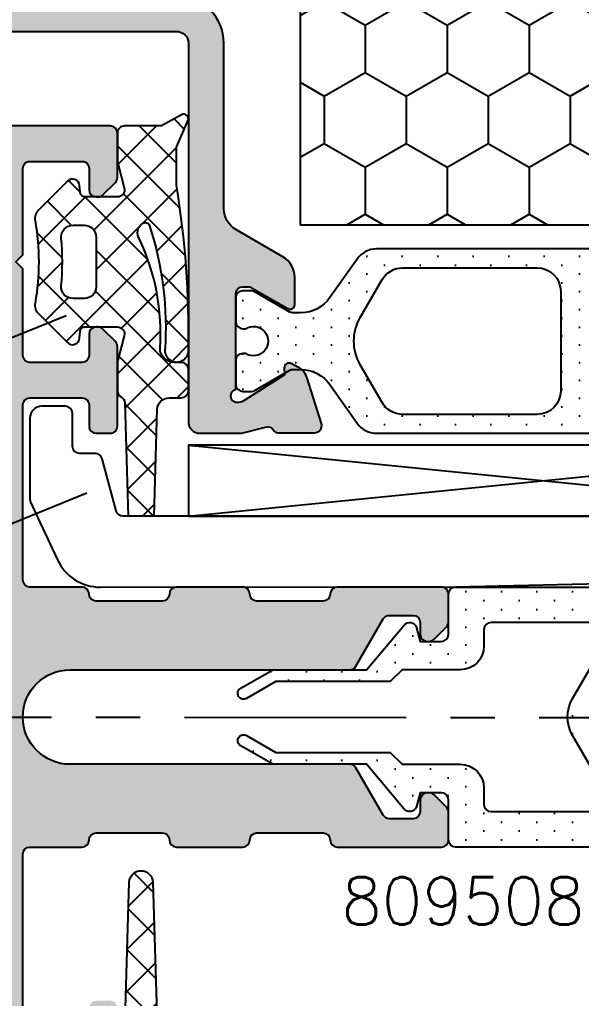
# Model space of a CAD drawing. Extents: x 0 to 4131, y -1600 to 527.
# Drawn here: x 583.62 to 607.38, y -543.96 to -502.55 of the extents above; entities that cross this region are included whole.
import ezdxf

# ---------------------------------------------------------------- set-up
doc = ezdxf.new("R2010")
doc.units = 0
doc.header["$LTSCALE"] = 7.5
doc.header["$MEASUREMENT"] = 0
doc.linetypes.add('CENTER', pattern=[2, 1.25, -0.25, 0.25, -0.25])
for name, color, linetype in [('ASSI', 1, 'CENTER'), ('FILL', 8, 'CONTINUOUS'), ('FINE', 7, 'CONTINUOUS'), ('GOMMA', 3, 'CONTINUOUS'), ('GROSSA', 4, 'CONTINUOUS'), ('QUOTE', 254, 'CONTINUOUS')]:
    doc.layers.add(name, color=color, linetype=linetype)
doc.styles.get("Standard").update_dxf_attribs({"font": 'romans.shx'})
pattern_1 = [(315, (459.9999999999999, -640), (0.8838834764831845, 0.8838834764831842), []), (45, (459.9999999999999, -640), (-0.8838834764831842, 0.8838834764831845), [])]

msp = doc.modelspace()

# ---------------------------------------------------------------- hatches: boundary and pattern name
at = {"layer": 'FILL'}
h = msp.add_hatch(color=253, dxfattribs=at)
h.paths.add_polyline_path([(590.5361964446656, -485.4688434087958, 0.5062415994910151), (590.249927040431, -485.0791225739846), (588.6960283504594, -485.0791225739846, 0.2677884243600632), (588.523587959125, -485.1802301806366, -0.3529849633650398), (588.173103149999, -485.3181683686699), (587.1356571347555, -485.0447128603665, -0.3405910713408516), (586.9121210721432, -484.7546210364914), (586.9121210721428, -481.8546375815619, -0.4142135623730951), (587.2121210721425, -481.5546375815617), (587.8121210721429, -481.5546375815617, 0.4142135623730951), (588.1121210721426, -481.254637581562), (588.1121210721426, -481.0546375815617, 0.4142135623730951), (587.1121210721426, -480.0546375815617), (582.4121210721428, -480.0546375815617, 0.4142135623730951), (581.4121210721428, -481.0546375815617), (581.4121210721428, -481.254637581562, 0.4142135623730951), (581.7121210721425, -481.5546375815617), (585.1121210721426, -481.5546375815617, -0.4142135623730951), (585.4121210721428, -481.8546375815619), (585.4121210721428, -484.754637581562, -0.4142135623730951), (585.1121210721426, -485.0546375815617), (562.7121210721425, -485.0546375815617, -0.4142135623730951), (562.4121210721428, -484.754637581562), (562.4121210721428, -481.8546375815619, -0.4142135623730951), (562.7121210721425, -481.5546375815617), (564.6121210721426, -481.5546375815617, 0.4142135623730951), (564.9121210721428, -481.254637581562), (564.9121210721428, -481.0546375815617, 0.4142135623730951), (563.9121210721428, -480.0546375815617), (560.9121210721428, -480.0546375815617), (560.9121210721428, -503.7546375815615, 0.4142135623730951), (561.2121210721425, -504.0546375815617), (562.1121210721426, -504.0546375815617, 0.4142135623730951), (562.4121210721428, -503.7546375815615), (562.4121210721428, -503.3546375815619, -0.414213562373095), (562.7121210721425, -503.0546375815617), (590.2618633333364, -503.0546375815617, -0.4142135623730951), (590.7618633333364, -503.5546375815617), (590.7618633333364, -519.5546375640926, 0.4142135726064015), (591.2618633508055, -520.0546375640926), (593.0230524152943, -520.0546375207515), (594.0228454111921, -519.7911067944539, -0.3529849633649959), (594.3733302203182, -519.9290449824872, 0.2677884243586208), (594.5457706116515, -520.0301525891392), (596.0996693016245, -520.0301525891392, 0.5062415994909608), (596.3859387058587, -519.640431754328), (595.7839742556625, -517.7197629944982, 0.1989123673796476), (595.3912047144281, -517.2500445601573), (595.1101343784135, -517.1031152872293, 0.577350269189636), (594.8176561798205, -517.2887399174589), (594.8297533015289, -517.5771614717497), (593.1216564051429, -518.6612246816313, -0.1423287356553773), (592.8001451144496, -518.7546375815615), (592.7618633333364, -518.7546375815615, -0.707106781186458), (592.7618633333364, -518.1889521566123), (592.7618633333364, -514.1546375025597, -0.414213562373095), (593.0618633333361, -513.8546375025595), (593.2814785756068, -513.8546375025595, -0.1316524975874153), (593.4314785756069, -513.894829881424), (594.9618633333362, -514.7783979332631, 0.5773502691893652), (595.2618633333364, -514.6051928525059), (595.2618633333364, -513.4504923141268, 0.2679491924311162), (594.7618633333364, -512.5844669103423), (592.7618633333364, -511.4297663719632, -0.267949192431109), (592.2618633333364, -510.5637409681786), (592.2618633333364, -503.5546375815617, 0.4142135623730951), (590.2618633333364, -501.5546375815617), (588.062378810951, -501.5546375815617, -0.4142135623730951), (587.062378810951, -500.5546375815617), (587.062378810951, -494.1701076354003, -0.2679491924310897), (587.562378810951, -493.3040822316158), (588.9121210721432, -492.5248081737797, 0.2679491924310899), (589.4121210721432, -491.6587827699951), (589.4121210721432, -490.5040822316161, 0.577350269189365), (589.1121210721435, -490.3308771508588), (587.5817363144142, -491.2144452026979, -0.1316524975874026), (587.4317363144141, -491.2546375815624), (587.2121210721434, -491.2546375815624, -0.4142135623730951), (586.9121210721432, -490.9546375815622), (586.9121210721432, -486.9203230065115, -0.707106781186458), (586.9121210721432, -486.3546375815623), (586.9504028532565, -486.3546375815623, -0.1423287356553773), (587.2719141439497, -486.4480504814925), (588.9800110403353, -487.5321136913742), (588.9679139186269, -487.8205352456649, 0.5773502691894904), (589.2603921172204, -488.0061598758945), (589.541462453235, -487.8592306029665, 0.1989123673796478), (589.9342319944694, -487.3895121686256)])
h.paths.add_polyline_path([(585.4121210721428, -487.0546375815617), (585.4121210721428, -501.0546375815617, -0.4142135623730951), (585.1121210721426, -501.3546375815619), (582.4121210721428, -501.3546375815619), (582.4121210721428, -501.5546375815617), (565.4121210721428, -501.5546375815617), (565.4121210721428, -501.3546375815619), (562.7121210721425, -501.3546375815619, -0.4142135623730957), (562.4121210721428, -501.0546375815617), (562.4121210721428, -487.0546375815617, -0.4142135623730951), (562.7121210721425, -486.7546375815615), (565.4121210721428, -486.7546375815616), (565.4121210721428, -486.5546375815617), (582.4121210721428, -486.5546375815617), (582.4121210721428, -486.7546375815615), (585.1121210721426, -486.7546375815615, -0.4142135623730946)], flags=16)
h.paths.add_polyline_path([(627.7133606196921, -485.3546375815623, 0.414213562373317), (627.4133606196924, -485.0546375815621), (625.6514231252589, -485.0546375815621), (624.651629898658, -485.3181683686699, -0.3529849633649749), (624.3011450895319, -485.1802301806366, 0.2677884243618742), (624.128704698196, -485.0791225739846), (622.574806008226, -485.0791225739846, 0.5062415994908586), (622.2885366039914, -485.4688434087958), (622.8905010541876, -487.3895121686256, 0.1989123673796727), (623.283270595422, -487.8592306029665), (623.5643409314366, -488.006159875894, 0.5773502691896791), (623.8568191300301, -487.8205352456649), (623.8447220083216, -487.5321136913741), (625.5528189047072, -486.4480504814925, -0.142328735655366), (625.8743301954005, -486.3546375815623), (625.9126119765137, -486.3546375815623, -0.7071067811864375), (625.9126119765137, -486.9203230065115), (625.9126119765137, -490.9546375815622, -0.4142135623731505), (625.612611976514, -491.254637581562), (625.3929967342433, -491.254637581562, -0.1316524975873914), (625.2429967342432, -491.2144452026974), (623.7126119765139, -490.3308771508588, 0.577350269189835), (623.4126119765137, -490.5040822316156), (623.4126119765137, -491.6587827675854, 0.2679491875892408), (623.9126119608645, -492.524808162335), (625.4126119937378, -493.3908336248761, -0.2679491871019831), (625.9126119765137, -494.2568590187162), (625.9126119765137, -498.2546375815624, -0.4142135623730839), (624.4126119765137, -499.7546375815624), (623.5126118656622, -499.7546375815624, 0.4142135623730951), (621.5126118656622, -501.7546375815624), (621.5126118656622, -510.4771377333556, -0.2679491924311126), (621.0126118656626, -511.3431631371396), (619.2626118656622, -512.3535261082221, 0.2679491924311431), (618.7626118656622, -513.2195515120067), (618.7626118656622, -514.6051921580616, 0.5773502691897404), (619.0626118656623, -514.7783972388185), (620.5929966233916, -513.8948291869798, -0.1316524975874119), (620.7429966233917, -513.8546368081148), (620.962611865662, -513.8546368081148, -0.4142135623731505), (621.2626118656622, -514.154636808115), (621.2626118656622, -518.1889513831658, -0.7071067811864375), (621.2626118656622, -518.7546368081149), (621.2243300845489, -518.7546368081149, -0.142328735655414), (620.9028187938557, -518.6612239081843), (619.19472189747, -517.5771606983031), (619.2068190191785, -517.2887391440119, 0.5773502691896787), (618.914340820585, -517.1031145137828), (618.6332704845704, -517.2500437867108, 0.1989123673796722), (618.240500943336, -517.7197622210516), (617.6385364931398, -519.6404309808814, 0.5062415994908586), (617.9248058973744, -520.0301518156926), (619.4787045873464, -520.0301518156926, 0.267788424359144), (619.6511449786803, -519.9290442090407, -0.3529849633649747), (620.0016297878065, -519.7911060210073), (621.0014228050982, -520.0546367529439), (622.7126118656624, -520.0546368081151, 0.414213562373317), (623.0126118656622, -519.7546368081149), (623.0126118656622, -502.5546375815621, -0.4142135623730951), (624.0126118656622, -501.5546375815621), (635.912869715321, -501.5546375815621, -0.4142135623731505), (636.2128697153212, -501.8546375815623), (636.2128697153212, -502.7546375815624, 0.4142135623728732), (636.5128697153209, -503.0546375815621), (637.6128697153213, -503.0546375815621, 0.4142135623730951), (637.912869715321, -502.7546375815624), (637.912869715321, -429.3546375815619, 0.4142135623733448), (637.6128697153204, -429.0546375815617), (633.2128697153207, -429.0546375815621, 0.4142135623731229), (632.912869715321, -429.3546375815619), (632.912869715321, -430.8546375815619, 0.4142135623724291), (633.6128697153192, -431.5546375815662, 0.4142135623748154), (633.912869715321, -431.254637581566), (633.912869715321, -430.5546375815617, -0.4142135623729841), (634.2128697153207, -430.2546375815615), (635.6128697153208, -430.254637581562, -0.4142135623730831), (636.3128697153211, -430.9546375815618), (636.3128697153211, -437.1546375815616, -0.4142135623731666), (635.6128697153208, -437.8546375815619), (634.2128697153207, -437.8546375815614, -0.4142135623728732), (633.912869715321, -437.5546375815617), (633.912869715321, -436.8546375815614, 0.4142135623726234), (633.6128697153213, -436.5546375815617, 0.4142135623734043), (632.912869715321, -437.2546375815615), (632.912869715321, -440.2546375815615, 0.4142135623728731), (633.2128697153207, -440.5546375815617), (633.6128697153208, -440.5546375815612, 0.4142135623728731), (633.912869715321, -440.2546375815615), (633.912869715321, -439.3546375815614, -0.414213562372873), (634.2128697153207, -439.0546375815617), (635.6128697153204, -439.0546375815617, -0.414213562373206), (635.9128697153205, -439.3546375815614), (635.9128697153204, -481.0546375815621), (635.6849173212313, -486.6323743895711, -0.3916013416281383), (634.687943405484, -487.5546375815617), (628.0133606196923, -487.5546375815617, -0.4142135623732062), (627.7133606196921, -487.2546375815615)])
h.paths.add_polyline_path([(628.412869715321, -489.3546375815623), (635.912869715321, -489.3546375815623, -0.4142135623730951), (636.2128697153212, -489.6546375815625), (636.2128697153212, -499.7546375815624, -0.4142135623730949), (635.912869715321, -500.0546375815626), (628.412869715321, -500.0546375815621, -0.4142135623730951), (628.1128697153213, -499.7546375815624), (628.1128697153213, -498.3461623723693, 0.3657421531723097), (627.8631151675067, -498.0503999769659, -0.3657421531722899), (627.6133606196922, -497.7546375815624), (627.6133606196922, -491.6546375815625, -0.3657421531723078), (627.8631151675067, -491.358875186159, 0.3657421531723031), (628.1128697153213, -491.0631127907556), (628.1128697153213, -489.6546375815625, -0.4142135623730951)], flags=16)
h = msp.add_hatch(dxfattribs=at)
h.set_pattern_fill('HONEY', color=120, scale=16, angle=-90.00000000000001, style=0)
h.set_pattern_definition([(270, (-1114.759859711051, -637.7929084125591), (1.732050799999999, -3), [2, -4]), (29.99999999999998, (-1114.759859711051, -637.7929084125591), (1.732050811353317, 2.999999993445159), [2, -4]), (329.9999999999999, (-1114.759859711051, -637.7929084125591), (3.464101611353316, -6.554841227317612e-09), [-4, 2])])
h.paths.add_polyline_path([(595.4886921436214, -493.0962756406899), (595.4886921436214, -511.2383906045721), (617.1269976465569, -511.2383906045721), (617.1269976465569, -493.0962756406899)])
h = msp.add_hatch(dxfattribs=at)
h.set_pattern_fill('ANSI37', color=137, scale=10, angle=270, style=0)
h.set_pattern_definition(pattern_1)
h.paths.add_polyline_path([(588.8043745600237, -511.1853455096452, -0.5226703353465189), (589.1187546756348, -511.2803367545084, -0.09779404551914209), (589.7671075315252, -516.5469554368658, 0.9585334507370168), (590.7658414400411, -516.5741423944088, 0.04414622177255026), (590.2618633333364, -509.5621532048583), (590.2618633333361, -507.9474578871196), (590.7453093703989, -506.8343090865203, 0.7195149494983842), (590.4634795791326, -506.5805093443552), (589.624325762548, -507.0546375640922), (588.0618633333363, -507.0546375640922, 0.4142135623731505), (587.7618633333364, -507.3546375640923), (587.7618633333364, -508.5560308232687, 0.06554346281525165), (587.7720855854495, -508.6336765367994), (588.0516410812231, -509.6769918505614, -0.4931454260312925), (587.7618633333364, -510.0546375640921), (586.3842754870423, -510.0546375640922, -0.3888787318531552), (586.185036547424, -509.8720687126419), (586.1592500311654, -509.5773274831, 0.6370702608074383), (585.6482595873817, -509.3913421715682), (584.4177454011381, -510.621856357812, 0.2448502030393909), (584.278944722284, -511.0625158348666, -0.08777722502794506), (584.2789447222842, -514.5467592933178, 0.2448502030393911), (584.4177454011383, -514.9874187703724), (585.648259587382, -516.217932956616, 0.6370702608070011), (586.1592500311654, -516.0319476450851), (586.185036547424, -515.7372064155433, -0.3888787318530736), (586.3842754870423, -515.5546375640929), (587.7618633333364, -515.5546375640922, -0.4931454260313493), (588.0516410812231, -515.9322832776231), (587.7618633333364, -517.013748555639), (587.7618633333364, -518.2546375640921, 0.2714074680333611), (587.9152260004689, -518.5163578204911, -0.2631778675099208), (588.0684470911026, -518.7688625543592), (588.2156905434299, -523.5599299450406), (589.3080361232427, -523.5599299450406), (589.446968910426, -519.0392783598741, -0.4052432957209373), (589.9467329495942, -518.5546375640921), (590.4618633333364, -518.5546375640921, 0.4142135623731505), (590.7618633333366, -518.2546375640921), (590.7618633333364, -517.3546375640921, 0.4142135623730391), (590.4618633333364, -517.054637564092), (590.1618633333362, -517.0546375640922, -0.4142135623730536), (589.5618633333363, -516.4546375640921, 0.1286776343090365), (588.6950305821695, -511.8489794779257, -0.3865361286483303)])
h.paths.add_polyline_path([(586.8618633333365, -511.7546375640926), (586.8618633333365, -513.8546375640922, -0.4142135623730981), (586.3618633333365, -514.3546375640922), (585.8842596215, -514.3546375640921, -0.4410091218320272), (585.3863108370044, -513.8093936913638, 0.04533686841581869), (585.3863108370042, -511.7998814368206, -0.4410091218321684), (585.8842596215, -511.2546375640923), (586.3618633333365, -511.2546375640926, -0.4142135623730276)], flags=16)
h = msp.add_hatch(color=253, dxfattribs=at)
h.paths.add_polyline_path([(584.0618633333361, -508.5546375640923), (586.2618633333364, -508.5546375640923, -0.4142135623730952), (586.5618633333363, -508.8546375640922), (586.5618633333363, -509.7546375640924, 0.4517883523668842), (586.8997312989802, -510.0522379961786, 0.2320247787636968), (587.1497312989804, -509.9667695984482), (587.6739953676922, -509.4425055297362, 0.1989123673797145), (587.7618633333364, -509.2303734953803), (587.7618633333364, -507.3546375640923, 0.4142135623730812), (587.4618633333364, -507.0546375640923), (478.7618633333362, -507.0546375640922, 0.4142135623730951), (477.7618633333362, -508.0546375640922), (477.7618633333361, -556.0546375640922, 0.4142135623730951), (478.7618633333361, -557.0546375640922), (587.4618633333362, -557.0546375640923, 0.4142135623731505), (587.7618633333364, -556.7546375640923), (587.7618633333361, -554.8789016328043, 0.1989123673797021), (587.6739953676922, -554.6667695984481), (587.1497312989804, -554.1425055297365, 0.2320247787637147), (586.8997312989804, -554.0570371320059, 0.4517883523669615), (586.5618633333363, -554.3546375640923), (586.5618633333363, -555.2546375640924, -0.4142135623731229), (586.2618633333364, -555.5546375640923), (584.0618633333363, -555.5546375640923, -0.4142135623731782), (583.7618633333361, -555.2546375640923), (583.7618633333361, -551.6030631703305), (583.4618633333362, -551.3046375640923), (583.7618633333361, -551.0062119578539), (583.7618633333361, -547.3546375640923, -0.4142135623731364), (584.0618633333363, -547.0546375640922), (586.2618633333364, -547.0546375640923, -0.4142135623731784), (586.5618633333363, -547.3546375640924), (586.5618633333363, -548.2546375640924, 0.4517883523667062), (586.8997312989802, -548.5522379961786, 0.2320247787637037), (587.1497312989802, -548.4667695984483), (587.6739953676922, -547.9425055297364, 0.198912367379619), (587.7618633333361, -547.7303734953804), (587.7618633333361, -544.3546375640923, 0.41421356237322), (587.4618633333362, -544.0546375640922), (586.8618633333365, -544.0546375640923, 0.4142135623730949), (586.5618633333365, -544.3546375640923), (586.5618633333365, -545.2546375640923, -0.4142135623730812), (586.2618633333364, -545.5546375640923), (584.0618633333363, -545.5546375640923, -0.4142135623731505), (583.7618633333361, -545.2546375640923), (583.7618633333361, -537.8546375640921, -0.4142135623730419), (584.0618633333361, -537.5546375640921), (586.2618633333364, -537.5546375640921, 0.4142135623730673), (586.5618633333363, -537.2546375640921, -0.4142135623730951), (586.8618633333363, -536.9546375640922), (589.6584876603622, -536.9546375640922, -0.4142135623730951), (589.9584876603624, -537.2546375640921, 0.4142135623731367), (590.2584876603623, -537.5546375640922), (593.0584876603623, -537.5546375640922, 0.4142135623731227), (593.3584876603622, -537.2546375640921, -0.4142135623730951), (593.6584876603622, -536.9546375640922), (596.4584876603622, -536.9546375640922, -0.4142135623730951), (596.7584876603623, -537.2546375640921, 0.4142135623730949), (597.0584876603623, -537.5546375640921), (601.4618633333362, -537.5546375640923, 0.414213562372984), (601.7618633333361, -537.2546375640923), (601.7618633333361, -536.0789016328041, 0.1989123673795689), (601.6739953676922, -535.8667695984483), (601.1497312989802, -535.3425055297363, 0.2320247787636095), (600.8997312989804, -535.257037132006, 0.4517883523670538), (600.5618633333363, -535.5546375640922), (600.5618633333363, -536.0546375640923, -0.4142135623730119), (600.2618633333361, -536.3546375640923), (599.2629740332293, -536.3546375640923, -0.2679491924310441), (599.0031664120941, -536.2046375640922), (597.8484658737148, -534.2046375640922, 0.2679491924309973), (597.5886582525795, -534.0546375640923), (585.7618633333364, -534.0546375640923, -1), (585.7618633333364, -530.0546375640923), (597.5886582525793, -530.0546375640923, 0.2679491924310169), (597.8484658737148, -529.9046375640924), (599.0031664120941, -527.9046375640922, -0.2679491924309973), (599.2629740332293, -527.7546375640924), (600.2618633333361, -527.7546375640924, -0.4142135623731506), (600.5618633333363, -528.0546375640923), (600.5618633333363, -528.5546375640923, 0.4517883523669043), (600.8997312989802, -528.8522379961786, 0.2320247787638649), (601.1497312989804, -528.7667695984483), (601.6739953676922, -528.2425055297364, 0.1989123673796784), (601.7618633333361, -528.0303734953804), (601.7618633333364, -526.8546375640923, 0.4142135623730258), (601.4618633333364, -526.5546375640924), (597.0584876603623, -526.5546375640926, 0.4142135623731227), (596.7584876603623, -526.8546375640925, -0.4142135623730256), (596.4584876603624, -527.1546375640925), (593.6584876603622, -527.1546375640925, -0.4142135623730951), (593.3584876603622, -526.8546375640925, 0.4142135623731781), (593.0584876603623, -526.5546375640924), (590.2584876603623, -526.5546375640926, 0.4142135623730951), (589.9584876603622, -526.8546375640925, -0.4142135623730812), (589.6584876603622, -527.1546375640925), (586.8618633333363, -527.1546375640925, -0.4142135623730947), (586.5618633333363, -526.8546375640925, 0.4142135623730533), (586.2618633333364, -526.5546375640926), (584.0618633333363, -526.5546375640923, -0.414213562373164), (583.7618633333361, -526.2546375640923), (583.7618633333361, -518.8546375640921, -0.4142135623731505), (584.0618633333363, -518.554637564092), (586.2618633333364, -518.5546375640921, -0.4142135623730673), (586.5618633333361, -518.854637564092), (586.5618633333363, -519.7546375640923, 0.4142135623730397), (586.8618633333363, -520.0546375640922), (587.4618633333362, -520.0546375640923, 0.4142135623730951), (587.7618633333364, -519.7546375640923), (587.7618633333364, -516.3789016328041, 0.198912367379655), (587.6739953676922, -516.166769598448), (587.1497312989804, -515.6425055297362, 0.2320247787636621), (586.8997312989804, -515.5570371320059, 0.4517883523669932), (586.5618633333363, -515.8546375640922), (586.5618633333363, -516.7546375640921, -0.414213562373095), (586.2618633333364, -517.0546375640922), (584.0618633333363, -517.0546375640923, -0.4142135623731226), (583.7618633333361, -516.7546375640923), (583.7618633333361, -513.1030631703306), (583.4618633333362, -512.8046375640923), (583.7618633333361, -512.5062119578538), (583.7618633333361, -508.8546375640923, -0.4142135623730673)])
h.paths.add_polyline_path([(581.7618633333361, -509.3546375640923), (581.7618633333361, -554.7546375640923, -0.414213562373095), (581.4618633333362, -555.0546375640922), (575.7618633333361, -555.0546375640922), (575.7618633333361, -555.2546375640923), (536.2618633333361, -555.2546375640921), (536.2618633333361, -555.0546375640923), (530.2618633333361, -555.0546375640922), (530.2618633333361, -555.2546375640921), (490.7618633333361, -555.2546375640921), (490.7618633333361, -555.0546375640921), (485.0618633333361, -555.0546375640922, -0.4142135623730951), (484.7618633333361, -554.7546375640921), (484.7618633333361, -552.3546375640922, 0.4142135623731504), (484.461863333336, -552.0546375640921), (483.561863333336, -552.0546375640921, 0.4142135623731504), (483.261863333336, -552.3546375640922), (483.261863333336, -554.7546375640921, -0.4142135623730396), (482.961863333336, -555.0546375640921), (480.061863333336, -555.0546375640922, -0.4142135623730813), (479.7618633333361, -554.7546375640921), (479.7618633333362, -509.3546375640923, -0.4142135623731364), (480.0618633333361, -509.0546375640923), (482.9618633333361, -509.0546375640923, -0.414213562373081), (483.2618633333361, -509.3546375640924), (483.2618633333362, -511.7546375640923, 0.4142135623731505), (483.5618633333361, -512.0546375640923), (484.4618633333361, -512.0546375640923, 0.4142135623731505), (484.7618633333361, -511.7546375640923), (484.7618633333361, -509.3546375640923, -0.4142135623730951), (485.0618633333361, -509.0546375640922), (490.7618633333361, -509.0546375640923), (490.7618633333361, -508.8546375640923), (530.2618633333361, -508.8546375640923), (530.2618633333361, -509.0546375640922), (536.2618633333361, -509.0546375640922), (536.2618633333361, -508.8546375640923), (575.7618633333361, -508.8546375640922), (575.7618633333361, -509.0546375640922), (581.4618633333362, -509.0546375640922, -0.4142135623730951)], flags=16)
h = msp.add_hatch(dxfattribs=at)
h.set_pattern_fill('DOTS', color=2, scale=12, angle=89.99999999999999, style=0)
h.set_pattern_definition([(90, (-155.4409513018392, -549.6873496223694), (-0.7499999999999999, 0.3750000000000002), [0, -0.75])])
h.paths.add_polyline_path([(618.503325637937, -517.3546372009611), (618.9197650409888, -517.3546372009611), (620.4755161333237, -518.2528580009613, 0.1316534156912397), (620.5754889070258, -518.2796372009612), (620.9618747333238, -518.2796372009612, 0.4142135623730951), (621.2618625333239, -517.9796372009611), (621.2618625333239, -516.9796342009614, 0.4142151244627843), (620.9618609333238, -516.6796310009569), (620.8417134002316, -516.6796310009614, -1.809153237537656), (620.8416888859128, -515.629628000958), (620.9618625333242, -515.6296280009611, 0.4142135623730947), (621.2618625333239, -515.3296280009614), (621.2618625333239, -514.3296334009611, 0.4142135623730618), (620.9618625333242, -514.0296334009614), (620.5754625806912, -514.029633400961, 0.1316546627951901), (620.4754611061526, -514.0564291715378), (618.9197497497362, -514.9546372009614), (618.5033256379397, -514.954637200961, -0.2446983980102524), (617.2745977183336, -514.315002065178), (616.130496528453, -512.6810568248167, 0.2446983980103216), (615.3113445820486, -512.2546334009613), (598.7124117307367, -512.2546334009613, 0.2446983980103233), (597.8932597843323, -512.6810568248167), (596.7491585944517, -514.315002065178, -0.2446983980103229), (595.5204306748451, -514.9546372009614), (595.1040075774317, -514.954637200961), (593.5482632449634, -514.0564282959032, 0.1316524357817882), (593.448263287054, -514.029633400961), (593.0618633333238, -514.029633400961, 0.4142135623730951), (592.7618633333241, -514.3296334009611), (592.7618633333241, -515.3296280009614, 0.4142135623730951), (593.0618633333238, -515.6296280009611), (593.1820674268724, -515.629628000958, -1.809153237537542), (593.1820429125537, -516.679631000961), (593.0618633333238, -516.679631000961, 0.4142135623730951), (592.7618633333241, -516.979634200961), (592.7618633333241, -517.9796372009611, 0.4142135623731801), (593.0618815333237, -518.2796372009612), (593.4482369599109, -518.2796372009612, 0.1316522573179239), (593.5482097333238, -518.2528580009613), (595.1039771895553, -517.3546372009611), (595.5204306748478, -517.3546372009611, -0.2446983980103212), (596.7491585944549, -517.9942723367441), (597.8932571235455, -519.6282137771055, 0.2446983980103212), (598.7124090699504, -520.0546372009613), (615.3113472428354, -520.0546372009613, 0.2446983980103212), (616.1304991892398, -519.6282137771055), (617.2745977183308, -517.9942723367445, -0.2446983980102755)])
h.paths.add_polyline_path([(615.9939133972994, -517.1546342769103), (615.0701457491723, -518.7546365889772, -0.2679484535759946), (614.204121724114, -519.254634200961), (608.5118782333238, -519.254634200961, -0.4142135623730951), (607.5118782333238, -518.254634200961), (607.5118782333238, -514.0546326009613, -0.4142135623730951), (608.5118782333238, -513.0546326009613), (614.2041199241057, -513.0546326009613, -0.2679476618586317), (615.0701424717877, -513.5546276540796), (615.9939104425466, -515.154619607115, -0.2679514618607572)], flags=16)
h.paths.add_polyline_path([(606.5118752333242, -518.254634200961, -0.4142135623730951), (605.5118752333242, -519.254634200961), (599.819621259056, -519.254634200961, -0.2679482128572069), (598.9535976831876, -518.7546373669912), (598.029828567775, -517.1546358331158, -0.2679503821610645), (598.0298256962542, -515.1546281425896), (598.953585618246, -513.5546319217284, -0.2679489822757014), (599.8196106298751, -513.0546326009613), (605.5118752333242, -513.0546326009613, -0.4142135623730951), (606.5118752333242, -514.0546326009613)], flags=16)
h = msp.add_hatch(dxfattribs=at)
h.set_pattern_fill('DOTS', color=2, scale=12, angle=90, style=0)
h.set_pattern_definition([(90, (459.9999999999999, -640), (-0.75, 0.3750000000000001), [0, -0.75])])
h.paths.add_polyline_path([(622.2618633333361, -526.5546375640923), (602.0618633333361, -526.5546375640921, 0.4142135623730951), (601.7618633333361, -526.8546375640921), (601.7618633333361, -528.5546375640921, -0.4142135623730954), (601.4618633333362, -528.8546375640921), (600.5618633333362, -528.8546375640921), (600.4070836308842, -528.2769918505613, 0.6068148963145987), (599.887492550062, -528.1618012811863), (598.2992143231965, -530.0546375640921), (594.3317818571686, -530.0546375640921), (592.9747310495998, -530.8381312131461, 1), (593.2247310495998, -531.2711439150384), (594.4657564533843, -530.5546375640921), (599.2992143231966, -530.5546375640921), (599.7992143231966, -530.0546375640921), (602.2618633333361, -530.0546375640921, 0.4142135623730783), (603.2618633333361, -529.0546375640921), (603.2618633333361, -528.3546375640921, -0.4142135623730951), (603.5618633333363, -528.0546375640921), (608.0066074450103, -528.0546375640921, -0.577350269189621), (608.4396201469024, -528.8046375640921), (606.9962444739285, -531.3046375640921, 0.2679491924311143), (606.9962444739285, -532.8046375640921), (608.4396201469024, -535.3046375640921, -0.5773502691896254), (608.0066074450103, -536.0546375640921), (603.5618633333363, -536.0546375640921, -0.4142135623730947), (603.2618633333361, -535.7546375640921), (603.2618633333361, -535.0546375640921, 0.4142135623730951), (602.2618633333361, -534.0546375640921), (599.7992143231965, -534.0546375640923), (599.2992143231966, -533.5546375640922), (594.4657564533843, -533.5546375640922), (593.2247310495998, -532.8381312131461, 1), (592.9747310495998, -533.2711439150382), (594.3317818571686, -534.0546375640922), (598.2992143231966, -534.0546375640923), (599.887492550062, -535.9474738469983, 0.6068148963145924), (600.4070836308842, -535.8322832776231), (600.5618633333361, -535.2546375640923), (601.4618633333362, -535.2546375640923, -0.4142135623730951), (601.7618633333361, -535.5546375640921), (601.7618633333361, -537.2546375640921, 0.4142135623730951), (602.0618633333361, -537.5546375640921), (622.2618633333361, -537.5546375640922, 0.4142135623731101), (622.7618633333359, -537.0546375640922), (622.7618633333359, -535.5546375640922, 0.4142135623731675), (622.4618633333359, -535.2546375640923), (621.561863333336, -535.2546375640923), (621.5618633333361, -536.3546375640923), (620.0618633333361, -536.3546375640923), (620.0618633333361, -536.0546375640921), (616.4314785756067, -536.0546375640922, -0.2679491924311305), (616.1716709544714, -535.9046375640922), (613.9488724180912, -532.0546375640923), (616.1716709544712, -528.2046375640922, -0.2679491924311304), (616.4314785756067, -528.0546375640923), (620.0618633333361, -528.0546375640923), (620.0618633333361, -527.7546375640921), (621.5618633333361, -527.7546375640921), (621.5618633333361, -528.8546375640922), (622.4618633333359, -528.8546375640922, 0.4142135623731812), (622.7618633333359, -528.5546375640921), (622.7618633333359, -527.0546375640923, 0.4142135623731101)])
h.paths.add_polyline_path([(614.4396201469024, -528.8046375640923), (612.9962444739283, -531.3046375640923, 0.2679491924311176), (612.9962444739283, -532.8046375640922), (614.4396201469024, -535.3046375640922, -0.5773502691896318), (614.0066074450103, -536.0546375640922), (610.4314785756067, -536.0546375640921, -0.2679491924311301), (610.1716709544714, -535.9046375640921), (607.9488724180912, -532.0546375640922), (610.1716709544712, -528.2046375640922, -0.2679491924311301), (610.4314785756067, -528.0546375640923), (614.0066074450101, -528.0546375640923, -0.5773502691896212)], flags=16)
h = msp.add_hatch(dxfattribs=at)
h.set_pattern_fill('ANSI37', color=137, scale=10, angle=270, style=0)
h.set_pattern_definition(pattern_1)
h.paths.add_polyline_path([(590.1618633333362, -547.0546375640923), (590.4618633333364, -547.0546375640926, 0.4142135623730391), (590.7618633333364, -546.7546375640925), (590.7618633333366, -545.8546375640924, 0.4142135623731505), (590.4618633333364, -545.5546375640924), (589.9467329495942, -545.5546375640924, -0.4052432957209373), (589.446968910426, -545.0699967683105), (589.2616273725046, -539.0392783598743, 0.969739232515469), (588.2620992941681, -539.0392783598743), (588.0684470911026, -545.3404125738253, -0.2631778675099208), (587.9152260004689, -545.5929173076935, 0.2714074680333611), (587.7618633333364, -545.8546375640924), (587.7618633333364, -547.0955265725454), (588.0516410812231, -548.1769918505615, -0.4931454260313493), (587.7618633333364, -548.5546375640923), (586.3842754870423, -548.5546375640915, -0.3888787318530736), (586.185036547424, -548.3720687126413), (586.1592500311654, -548.0773274830995, 0.6370702608070011), (585.648259587382, -547.8913421715686), (584.4177454011383, -549.1218563578122, 0.2448502030393587), (584.2789447222842, -549.5625158348668, -0.08777722502794688), (584.278944722284, -553.0467592933179, 0.2448502030393828), (584.4177454011381, -553.4874187703725), (585.6482595873817, -554.7179329566163, 0.6370702608074383), (586.1592500311654, -554.5319476450845), (586.185036547424, -554.2372064155427, -0.3888787318531552), (586.3842754870423, -554.0546375640923), (587.7618633333364, -554.0546375640924, -0.4931454260312925), (588.0516410812231, -554.4322832776231), (587.7720855854495, -555.4755985913852, 0.06554346281525165), (587.7618633333364, -555.5532443049159), (587.7618633333364, -556.7546375640923, 0.4142135623731505), (588.0618633333363, -557.0546375640923), (589.6243257625479, -557.0546375640923), (590.4634795791326, -557.5287657838294, 0.7195149494983842), (590.7453093703989, -557.2749660416642), (590.2618633333361, -556.1618172410649), (590.2618633333364, -554.5471219233262, 0.0441462217725434), (590.7658414400412, -547.5351327337768, 0.9585334507375066), (589.7671075315252, -547.5623196913186, -0.09779404551912897), (589.1187546756352, -552.8289383736752, -0.5226703353477186), (588.8043745600239, -552.9239296185394, -0.3865361286484246), (588.6950305821695, -552.2602956502589, 0.12867763430906), (589.5618633333363, -547.6546375640916, -0.4142135623726097)])
h.paths.add_polyline_path([(586.8618633333365, -550.2546375640924), (586.8618633333365, -552.354637564092, -0.4142135623730276), (586.3618633333365, -552.854637564092), (585.8842596215, -552.8546375640923, -0.4410091218321963), (585.3863108370042, -552.3093936913639, 0.04533686841581612), (585.3863108370044, -550.2998814368208, -0.4410091218320736), (585.8842596215, -549.7546375640925), (586.3618633333365, -549.7546375640924, -0.4142135623730981)], flags=16)

# ---------------------------------------------------------------- linework, layer by layer
at = {"layer": 'ASSI'}
msp.add_line((470.6021283904328, -532.0137543485362), (643.3470687115619, -532.090153354739), dxfattribs=at)
at = {"layer": 'FINE'}
for p, q in [((590.7618633333364, -523.5599299450406), (620.7618633333364, -520.5599299450406)), ((590.7618633333364, -520.5599299450406), (620.7618633333364, -523.5599299450406))]:
    msp.add_line(p, q, dxfattribs=at)
for points in [[(595.4886921436214, -511.2383906045721), (617.1269976465569, -511.2383906045721), (617.1269976465569, -493.0962756406899), (595.4886921436214, -493.0962756406899)], [(620.7618633333364, -520.5599299450406), (590.7618633333364, -520.5599299450406), (590.7618633333364, -523.5599299450406), (620.7618633333364, -523.5599299450406)]]:
    msp.add_lwpolyline(points, close=True, dxfattribs=at)
msp.add_lwpolyline([(588.0016944144729, -523.5599299450406), (588.0016944144727, -523.5599299450406, -0.3394542588633759), (587.7119166665861, -523.3375756585714), (587.1210310949389, -521.1323606837245, 0.3394676889014783), (586.831238896229, -520.9100063976033), (586.1614484732784, -520.9100386610131, -0.414213562373109), (585.8614340228032, -520.6100531121846), (585.8613665856283, -519.2100531138086, 0.4142135623731089), (585.5613521351531, -518.9100675649803), (584.5613521363132, -518.9101157343908, 0.4142135623730951), (584.0613762215987, -519.4101398185161), (584.0615344353726, -522.8418158703661, 0.1095183342453251), (584.08964820644, -522.968600614454), (585.2260521328724, -525.4053202470265, 0.2914734195860883), (587.0387233291192, -526.5599964095813), (602.0615344353726, -526.5492787186038), (621.7952559659216, -526.0908340748534, 0.4044874037899032), (622.7618929918951, -525.0913426043787), (622.7618336747769, -523.8599154942174, 0.4141994539497039), (622.4618336751248, -523.5599299450406), (588.0016944144729, -523.5599299450406)], format="xyb", dxfattribs=at)
at = {"layer": 'GOMMA'}
for points in [[(589.3080361232426, -523.5599299450406), (589.446968910426, -519.0392783598741, -0.4052432957209374), (589.9467329495942, -518.5546375640921), (590.4618633333364, -518.5546375640921, 0.4142135623731504), (590.7618633333366, -518.2546375640921), (590.7618633333364, -517.3546375640921, 0.4142135623730391), (590.4618633333364, -517.054637564092), (590.1618633333362, -517.0546375640922, -0.4142135623730538), (589.5618633333363, -516.4546375640921, 0.1286776343090365), (588.6950305821695, -511.8489794779257, -0.3865361286483303), (588.8043745600237, -511.1853455096452, -0.522670335346519), (589.1187546756348, -511.2803367545084, -0.09779404551914211), (589.7671075315252, -516.5469554368658, 1.011468768470316), (590.7666907253158, -516.5204335565428, 0.04380891343036498), (590.2618633333364, -509.5621532048583), (590.2618633333361, -507.9474578871198), (590.7453093703989, -506.8343090865203, 0.7195149494983841), (590.4634795791326, -506.5805093443552), (589.6243257625479, -507.0546375640922), (588.0618633333363, -507.0546375640922, 0.4142135623731505), (587.7618633333364, -507.3546375640923), (587.7618633333364, -508.5560308232687, 0.06554346281525164), (587.7720855854495, -508.6336765367994), (588.0516410812231, -509.6769918505614, -0.4931454260312924), (587.7618633333364, -510.0546375640921), (586.3842754870423, -510.0546375640922, -0.3888787318531552), (586.185036547424, -509.8720687126419), (586.1592500311654, -509.5773274831, 0.6370702608074383), (585.6482595873817, -509.3913421715682), (584.4177454011381, -510.621856357812, 0.244850203039391), (584.278944722284, -511.0625158348666, -0.08777722502794508), (584.2789447222842, -514.5467592933178, 0.2448502030393911), (584.4177454011383, -514.9874187703724), (585.648259587382, -516.217932956616, 0.6370702608070012), (586.1592500311654, -516.0319476450851), (586.185036547424, -515.7372064155433, -0.3888787318530736), (586.3842754870423, -515.5546375640929), (587.7618633333364, -515.5546375640922, -0.4931454260313493), (588.0516410812231, -515.9322832776231), (587.7618633333364, -517.013748555639), (587.7618633333364, -518.2546375640921, 0.271407468033361), (587.9152260004689, -518.5163578204911, -0.2631778675099207), (588.0684470911026, -518.7688625543592), (588.21569054343, -523.5599299450406)], [(615.3113445820486, -512.2546334009613), (598.7124117307367, -512.2546334009613, 0.2446983980103231), (597.8932597843323, -512.6810568248167), (596.7491585944517, -514.315002065178, -0.2446983980103229), (595.5204306748451, -514.9546372009614), (595.1575973898721, -514.9546372009614, -0.1316524357817588), (595.0575974319627, -514.9278423060192), (593.5482632449634, -514.0564282959032, 0.1316524357817882), (593.448263287054, -514.029633400961), (593.0618633333238, -514.029633400961, 0.414213562373095), (592.7618633333241, -514.3296334009611), (592.7618633333241, -515.3296280009614, 0.414213562373095), (593.0618633333238, -515.6296280009611), (593.1820674268724, -515.629628000958, -1.809153237537542), (593.1820429125537, -516.679631000961), (593.0618633333238, -516.679631000961, 0.414213562373095), (592.7618633333241, -516.979634200961), (592.7618633333241, -517.9796372009611, 0.4142135623731801), (593.0618815333237, -518.2796372009612), (593.4482369599109, -518.2796372009612, 0.131652257317924), (593.5482097333238, -518.2528580009613), (595.0575670904163, -517.381432025734, -0.131652257317926), (595.1575671333239, -517.3546372009611), (595.5204306748478, -517.3546372009611, -0.2446983980103212), (596.7491585944549, -517.9942723367441), (597.8932571235455, -519.6282137771055, 0.2446983980103213), (598.7124090699504, -520.0546372009613), (615.3113472428354, -520.0546372009613, 0.2446983980103213)], [(608.0066074450103, -528.0546375640921), (603.5618633333363, -528.0546375640921, 0.414213562373095), (603.2618633333361, -528.3546375640921), (603.2618633333361, -529.0546375640921, -0.4142135623730784), (602.2618633333361, -530.0546375640921), (599.7992143231966, -530.0546375640921), (599.2992143231966, -530.5546375640921), (594.4657564533843, -530.5546375640921), (593.2247310495998, -531.2711439150384, -1.000000000000002), (592.9747310495998, -530.8381312131461), (594.3317818571686, -530.0546375640921), (598.2992143231966, -530.0546375640921), (599.887492550062, -528.1618012811863, -0.6068148963145984), (600.4070836308842, -528.2769918505613), (600.5618633333361, -528.8546375640921), (601.4618633333362, -528.8546375640921, 0.4142135623730953), (601.7618633333361, -528.5546375640921), (601.7618633333361, -526.8546375640921, -0.4142135623730951), (602.0618633333361, -526.5546375640921), (622.2618633333361, -526.5546375640923, -0.4142135623731101)], [(608.4396201469024, -535.3046375640921), (606.9962444739285, -532.8046375640921, -0.2679491924311143), (606.9962444739285, -531.3046375640921), (608.4396201469024, -528.8046375640921, 0.5773502691896208)], [(622.2618633333361, -537.5546375640922), (602.0618633333361, -537.5546375640921, -0.4142135623730951), (601.7618633333361, -537.2546375640921), (601.7618633333361, -535.5546375640921, 0.414213562373095), (601.4618633333362, -535.2546375640923), (600.5618633333361, -535.2546375640923), (600.4070836308842, -535.8322832776231, -0.6068148963145925), (599.887492550062, -535.9474738469983), (598.2992143231966, -534.0546375640923), (594.3317818571686, -534.0546375640922), (592.9747310495998, -533.2711439150382, -1.000000000000002), (593.2247310495998, -532.8381312131461), (594.4657564533843, -533.5546375640922), (599.2992143231966, -533.5546375640922), (599.7992143231966, -534.0546375640923), (602.2618633333361, -534.0546375640921, -0.414213562373095), (603.2618633333361, -535.0546375640921), (603.2618633333361, -535.7546375640921, 0.4142135623730948), (603.5618633333363, -536.0546375640921), (608.0066074450103, -536.0546375640921, 0.5773502691896253)], [(588.0684470911026, -545.3404125738253), (588.2620992941681, -539.0392783598743, -0.96973923251547), (589.2616273725046, -539.0392783598743), (589.446968910426, -545.0699967683105, 0.4052432957209374)]]:
    msp.add_lwpolyline(points, format="xyb", dxfattribs=at)
for points in [[(586.3618633333365, -511.2546375640926, -0.4142135623730276), (586.8618633333365, -511.7546375640926), (586.8618633333365, -513.8546375640922, -0.4142135623730981), (586.3618633333365, -514.3546375640922), (585.8842596215, -514.3546375640921, -0.4410091218320271), (585.3863108370044, -513.8093936913638, 0.04533686841581869), (585.3863108370042, -511.7998814368206, -0.4410091218321683), (585.8842596215, -511.2546375640923)], [(598.029828567775, -517.1546358331158, -0.2679503821610645), (598.0298256962542, -515.1546281425896), (598.953585618246, -513.5546319217284, -0.2679489822757014), (599.8196106298751, -513.0546326009613), (605.5118752333242, -513.0546326009613, -0.414213562373095), (606.5118752333242, -514.0546326009613), (606.5118752333242, -518.254634200961, -0.414213562373095), (605.5118752333242, -519.254634200961), (599.819621259056, -519.254634200961, -0.2679482128572069), (598.9535976831876, -518.7546373669912)]]:
    msp.add_lwpolyline(points, format="xyb", close=True, dxfattribs=at)
at = {"layer": 'GROSSA'}
for points in [[(562.7121210721425, -503.0546375815617), (590.2618633333364, -503.0546375815617, -0.414213562373095), (590.7618633333364, -503.5546375815617), (590.7618633333364, -519.5546375640926, 0.4142135726064015), (591.2618633508055, -520.0546375640926), (593.0230524152944, -520.0546375207515), (594.0228454111921, -519.7911067944539, -0.3529849633649959), (594.3733302203182, -519.9290449824872, 0.2715490385397535), (594.5485751280698, -520.0301525891392), (596.0996693016245, -520.0301525891392, 0.5062415994909611), (596.3859387058587, -519.640431754328), (595.7839742556625, -517.7197629944982, 0.1989123673796476), (595.3912047144281, -517.2500445601573), (595.1101343784135, -517.1031152872293, 0.5773502691896362), (594.8176561798205, -517.2887399174589), (594.8297533015289, -517.5771614717497), (593.1216564051429, -518.6612246816313, -0.1423287356553773), (592.8001451144496, -518.7546375815615), (592.7618633333364, -518.7546375815615, -0.707106781186458), (592.7618633333364, -518.1889521566123), (592.7618633333364, -514.1546375025597, -0.414213562373095), (593.0618633333361, -513.8546375025595), (593.2814785756068, -513.8546375025595, -0.1316524975874153), (593.4314785756069, -513.894829881424), (594.9618633333362, -514.7783979332631, 0.577350269189365), (595.2618633333364, -514.6051928525059), (595.2618633333364, -513.4504923141268, 0.2679491924311162), (594.7618633333364, -512.5844669103423), (592.7618633333364, -511.4297663719632, -0.267949192431109), (592.2618633333364, -510.5637409681786), (592.2618633333364, -503.5546375815617, 0.414213562373095), (590.2618633333364, -501.5546375815617)], [(583.7618633333361, -545.2546375640924), (583.7618633333361, -537.8546375640921, -0.4142135623731114), (584.0618633333361, -537.5546375640921), (586.2618633333364, -537.5546375640921, 0.4142135623730673), (586.5618633333363, -537.2546375640921), (586.5618633333363, -537.2546375640921, -0.414213562373095), (586.8618633333363, -536.9546375640922), (589.6584876603622, -536.9546375640922, -0.414213562373095), (589.9584876603624, -537.2546375640921, 0.4142135623730674), (590.2584876603623, -537.5546375640922), (593.0584876603623, -537.5546375640922, 0.4142135623731227), (593.3584876603622, -537.2546375640921), (593.3584876603622, -537.2546375640921, -0.414213562373095), (593.6584876603622, -536.9546375640922), (596.4584876603622, -536.9546375640922, -0.414213562373095), (596.7584876603623, -537.2546375640921, 0.4142135623731226), (597.0584876603623, -537.5546375640921), (601.4618633333362, -537.5546375640923, 0.4142135623731227), (601.7618633333361, -537.2546375640921), (601.7618633333361, -536.0789016328041, 0.1989123673796436), (601.6739953676922, -535.8667695984483), (601.1497312989802, -535.3425055297363, 0.1989123673796406), (600.9375992646244, -535.2546375640924), (600.8618633333363, -535.2546375640924, 0.4142135623731227), (600.5618633333363, -535.5546375640923), (600.5618633333363, -536.0546375640923, -0.4142135623730396), (600.2618633333361, -536.3546375640923), (599.2629740332293, -536.3546375640923, -0.2679491924310988), (599.0031664120941, -536.2046375640922), (597.8484658737148, -534.2046375640922, 0.2679491924310988), (597.5886582525793, -534.0546375640923), (585.7618633333364, -534.0546375640923, -0.9999999999999999), (585.7618633333364, -530.0546375640923), (597.5886582525793, -530.0546375640923, 0.2679491924311116), (597.8484658737148, -529.9046375640922), (599.0031664120941, -527.9046375640922, -0.2679491924310988), (599.2629740332295, -527.7546375640924), (600.2618633333361, -527.7546375640924, -0.4142135623731228), (600.5618633333363, -528.0546375640923), (600.5618633333363, -528.5546375640923, 0.4142135623730672), (600.8618633333363, -528.8546375640923), (600.9375992646244, -528.8546375640923, 0.1989123673796406), (601.1497312989802, -528.7667695984484), (601.6739953676922, -528.2425055297364, 0.1989123673796292), (601.7618633333361, -528.0303734953806), (601.7618633333364, -526.8546375640923, 0.4142135623731505), (601.4618633333362, -526.5546375640924), (597.0584876603623, -526.5546375640926, 0.4142135623731226), (596.7584876603623, -526.8546375640925, -0.4142135623730673), (596.4584876603622, -527.1546375640925), (593.6584876603622, -527.1546375640925, -0.414213562373095), (593.3584876603622, -526.8546375640925), (593.3584876603622, -526.8546375640925, 0.4142135623731227), (593.0584876603623, -526.5546375640924), (590.2584876603623, -526.5546375640926, 0.414213562373095), (589.9584876603622, -526.8546375640925, -0.4142135623730673), (589.6584876603622, -527.1546375640925), (586.8618633333363, -527.1546375640925, -0.4142135623730948), (586.5618633333363, -526.8546375640925), (586.5618633333363, -526.8546375640925, 0.4142135623731227), (586.2618633333364, -526.5546375640926), (584.0618633333363, -526.5546375640923, -0.4142135623730807), (583.7618633333361, -526.2546375640924), (583.7618633333361, -518.8546375640921, -0.4142135623731227), (584.0618633333363, -518.554637564092), (586.2618633333364, -518.5546375640921, -0.4142135623731228), (586.5618633333361, -518.8546375640921), (586.5618633333363, -519.7546375640923, 0.414213562373095), (586.8618633333363, -520.0546375640922), (587.4618633333362, -520.0546375640923, 0.4142135623731228), (587.7618633333364, -519.7546375640923), (587.7618633333364, -516.3789016328041, 0.1989123673796898), (587.6739953676922, -516.166769598448), (587.1497312989804, -515.6425055297362, 0.1989123673796406), (586.9375992646244, -515.5546375640923), (586.8618633333363, -515.5546375640923, 0.4142135623731505), (586.5618633333363, -515.8546375640923), (586.5618633333363, -516.7546375640921, -0.4142135623730673), (586.2618633333364, -517.0546375640922), (584.0618633333363, -517.0546375640923, -0.4142135623731504), (583.7618633333361, -516.7546375640923), (583.7618633333361, -513.1030631703306), (583.4618633333362, -512.8046375640923), (583.7618633333361, -512.5062119578538), (583.7618633333361, -508.8546375640923, -0.4142135623731505), (584.0618633333363, -508.5546375640923), (586.2618633333364, -508.5546375640923, -0.4142135623731228), (586.5618633333363, -508.8546375640923), (586.5618633333363, -509.7546375640924, 0.4142135623731504), (586.8618633333363, -510.0546375640923), (586.9375992646244, -510.0546375640923, 0.1989123673796712), (587.1497312989804, -509.9667695984482), (587.6739953676922, -509.4425055297362, 0.1989123673796406), (587.7618633333364, -509.2303734953804), (587.7618633333364, -507.3546375640923, 0.4142135623731228), (587.4618633333362, -507.0546375640923), (478.7618633333362, -507.0546375640923, 0.414213562373095)]]:
    msp.add_lwpolyline(points, format="xyb", dxfattribs=at)
at = {"layer": 'QUOTE'}
for p, q in [((585.5940921932859, -515.0791189888781), (575.9245630394194, -519.021614204947)), ((586.4729881916458, -522.5911511138158), (576.1127950140024, -526.7855188563285))]:
    msp.add_line(p, q, dxfattribs=at)

# ---------------------------------------------------------------- texts
at = {"layer": 'QUOTE', "color": 2}
msp.add_text('809508', height=2, dxfattribs=at).set_placement((597.2272485846955, -540.8337772111627))

doc.saveas('drawing.dxf')
